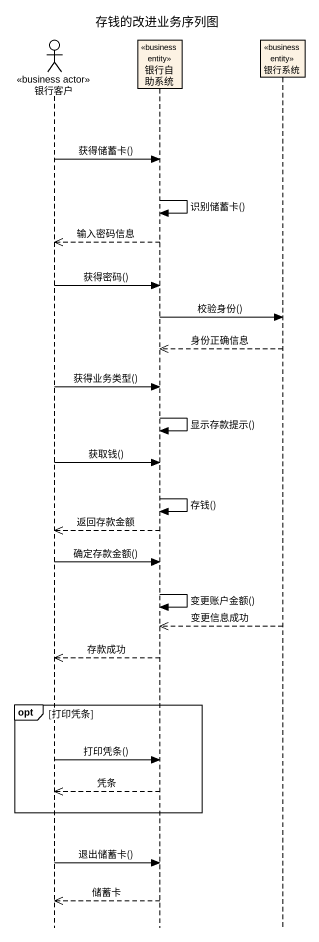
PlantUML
@startuml
title 存钱的改进业务序列图
hide footbox
actor 银行客户 <<business actor>>
participant 银行自助系统 <<business entity>>
participant 银行系统 <<business entity>>

银行客户 -> 银行自助系统 : 获得储蓄卡()
银行自助系统 -> 银行自助系统 : 识别储蓄卡()
银行自助系统 -->> 银行客户 : 输入密码信息
银行客户 -> 银行自助系统 : 获得密码()
银行自助系统 -> 银行系统 : 校验身份()
银行系统 -->> 银行自助系统 : 身份正确信息
银行客户 -> 银行自助系统 : 获得业务类型()
银行自助系统 -> 银行自助系统 : 显示存款提示()
银行客户 -> 银行自助系统 : 获取钱()
银行自助系统 -> 银行自助系统 : 存钱()
银行自助系统 -->> 银行客户 : 返回存款金额
银行客户 -> 银行自助系统 : 确定存款金额()
银行自助系统 -> 银行自助系统 : 变更账户金额()
银行系统 -->> 银行自助系统 : 变更信息成功
银行自助系统 -->> 银行客户 : 存款成功
opt 打印凭条
  银行客户 -> 银行自助系统 : 打印凭条()
  银行自助系统 -->> 银行客户 : 凭条
end
银行客户 -> 银行自助系统 : 退出储蓄卡()
银行自助系统 -->> 银行客户 : 储蓄卡
@enduml
